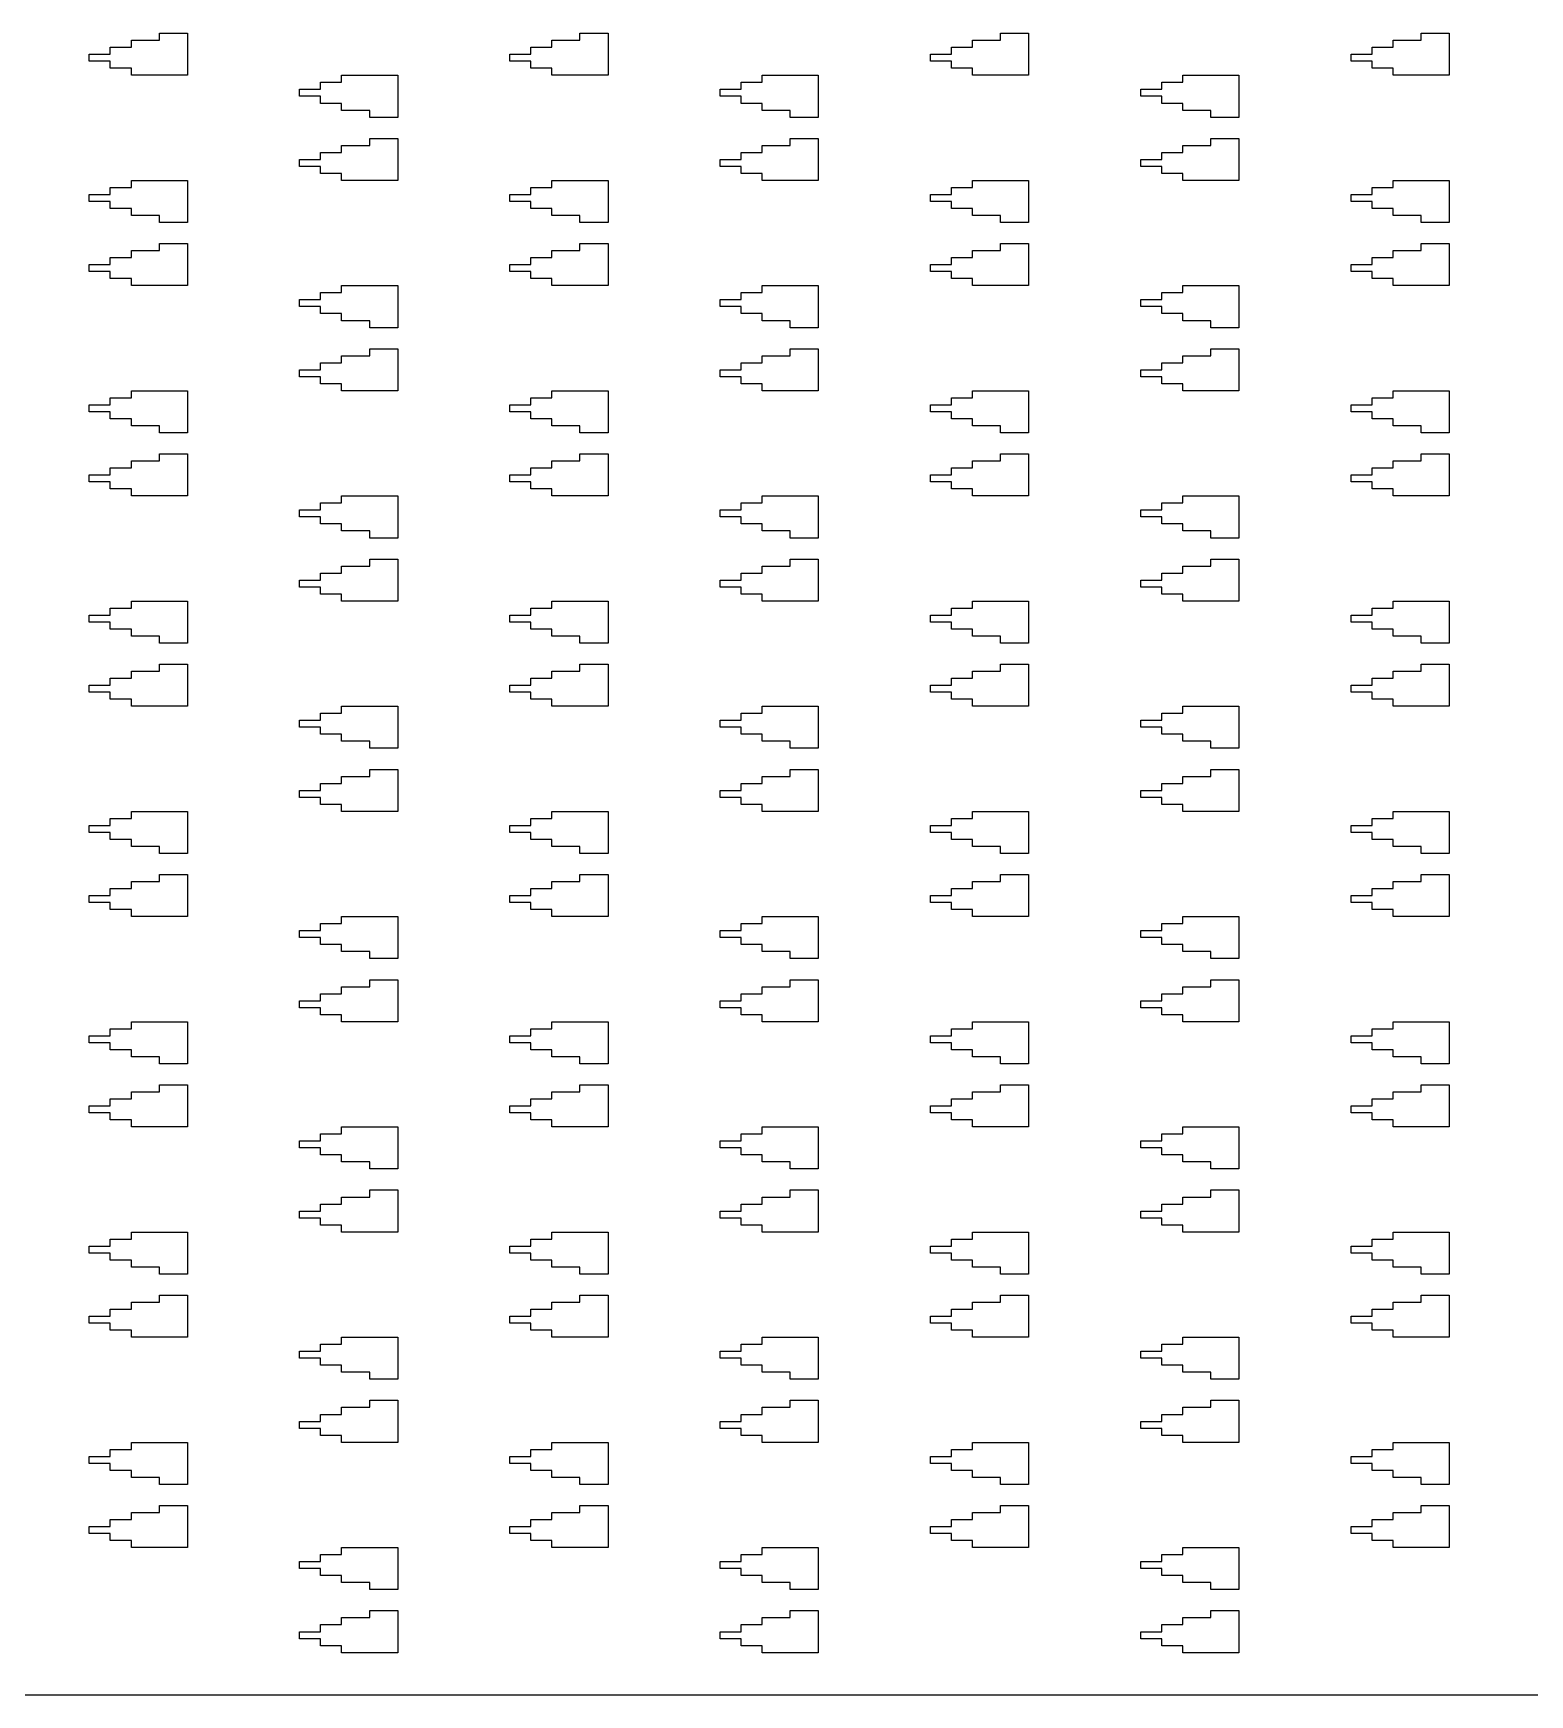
# Model space of a CAD drawing. Extents: x -38350 to 38650, y -35000 to 36000.
# Drawn here: x 542 to 755.5, y -35000 to -34763 of the extents above; entities that cross this region are included whole.
import ezdxf

# ---------------------------------------------------------------- set-up
doc = ezdxf.new("R2010")
doc.units = 0
doc.header["$MEASUREMENT"] = 0

msp = doc.modelspace()

# ---------------------------------------------------------------- linework, layer by layer
for p, q in [((560, -34764), (560, -34763)), ((560, -34763), (564, -34763)), ((564, -34763), (564, -34769)), ((620, -34764), (620, -34763)), ((620, -34763), (624, -34763)), ((624, -34763), (624, -34769)), ((680, -34764), (680, -34763)), ((680, -34763), (684, -34763)), ((684, -34763), (684, -34769)), ((740, -34764), (740, -34763)), ((740, -34763), (744, -34763)), ((744, -34763), (744, -34769)), ((553, -34766), (553, -34765)), ((553, -34765), (556, -34765)), ((556, -34765), (556, -34764)), ((556, -34764), (560, -34764)), ((613, -34766), (613, -34765)), ((613, -34765), (616, -34765)), ((616, -34765), (616, -34764)), ((616, -34764), (620, -34764)), ((673, -34766), (673, -34765)), ((673, -34765), (676, -34765)), ((676, -34765), (676, -34764)), ((676, -34764), (680, -34764)), ((733, -34766), (733, -34765)), ((733, -34765), (736, -34765)), ((736, -34765), (736, -34764)), ((736, -34764), (740, -34764)), ((550, -34767), (550, -34766)), ((550, -34766), (553, -34766)), ((553, -34767), (550, -34767)), ((553, -34768), (553, -34767)), ((610, -34767), (610, -34766)), ((610, -34766), (613, -34766)), ((613, -34767), (610, -34767)), ((613, -34768), (613, -34767)), ((670, -34767), (670, -34766)), ((670, -34766), (673, -34766)), ((673, -34767), (670, -34767)), ((673, -34768), (673, -34767)), ((730, -34767), (730, -34766)), ((730, -34766), (733, -34766)), ((733, -34767), (730, -34767)), ((733, -34768), (733, -34767)), ((556, -34768), (553, -34768)), ((556, -34769), (556, -34768)), ((564, -34769), (556, -34769)), ((583, -34771), (583, -34770)), ((583, -34770), (586, -34770)), ((586, -34770), (586, -34769)), ((586, -34769), (594, -34769)), ((594, -34769), (594, -34775)), ((616, -34768), (613, -34768)), ((616, -34769), (616, -34768)), ((624, -34769), (616, -34769)), ((643, -34771), (643, -34770)), ((643, -34770), (646, -34770)), ((646, -34770), (646, -34769)), ((646, -34769), (654, -34769)), ((654, -34769), (654, -34775)), ((676, -34768), (673, -34768)), ((676, -34769), (676, -34768)), ((684, -34769), (676, -34769)), ((703, -34771), (703, -34770)), ((703, -34770), (706, -34770)), ((706, -34770), (706, -34769)), ((706, -34769), (714, -34769)), ((714, -34769), (714, -34775)), ((736, -34768), (733, -34768)), ((736, -34769), (736, -34768)), ((744, -34769), (736, -34769)), ((580, -34772), (580, -34771)), ((580, -34771), (583, -34771)), ((583, -34772), (580, -34772)), ((583, -34773), (583, -34772)), ((640, -34772), (640, -34771)), ((640, -34771), (643, -34771)), ((643, -34772), (640, -34772)), ((643, -34773), (643, -34772)), ((700, -34772), (700, -34771)), ((700, -34771), (703, -34771)), ((703, -34772), (700, -34772)), ((703, -34773), (703, -34772)), ((586, -34773), (583, -34773)), ((586, -34774), (586, -34773)), ((590, -34774), (586, -34774)), ((590, -34775), (590, -34774)), ((594, -34775), (590, -34775)), ((646, -34773), (643, -34773)), ((646, -34774), (646, -34773)), ((650, -34774), (646, -34774)), ((650, -34775), (650, -34774)), ((654, -34775), (650, -34775)), ((706, -34773), (703, -34773)), ((706, -34774), (706, -34773)), ((710, -34774), (706, -34774)), ((710, -34775), (710, -34774)), ((714, -34775), (710, -34775)), ((586, -34780), (586, -34779)), ((586, -34779), (590, -34779)), ((590, -34779), (590, -34778)), ((590, -34778), (594, -34778)), ((594, -34778), (594, -34784)), ((646, -34780), (646, -34779)), ((646, -34779), (650, -34779)), ((650, -34779), (650, -34778)), ((650, -34778), (654, -34778)), ((654, -34778), (654, -34784)), ((706, -34780), (706, -34779)), ((706, -34779), (710, -34779)), ((710, -34779), (710, -34778)), ((710, -34778), (714, -34778)), ((714, -34778), (714, -34784)), ((580, -34782), (580, -34781)), ((580, -34781), (583, -34781)), ((583, -34782), (580, -34782)), ((583, -34781), (583, -34780)), ((583, -34780), (586, -34780)), ((583, -34783), (583, -34782)), ((640, -34782), (640, -34781)), ((640, -34781), (643, -34781)), ((643, -34782), (640, -34782)), ((643, -34781), (643, -34780)), ((643, -34780), (646, -34780)), ((643, -34783), (643, -34782)), ((700, -34782), (700, -34781)), ((700, -34781), (703, -34781)), ((703, -34782), (700, -34782)), ((703, -34781), (703, -34780)), ((703, -34780), (706, -34780)), ((703, -34783), (703, -34782)), ((556, -34785), (556, -34784)), ((556, -34784), (564, -34784)), ((564, -34784), (564, -34790)), ((586, -34783), (583, -34783)), ((586, -34784), (586, -34783)), ((594, -34784), (586, -34784)), ((616, -34785), (616, -34784)), ((616, -34784), (624, -34784)), ((624, -34784), (624, -34790)), ((646, -34783), (643, -34783)), ((646, -34784), (646, -34783)), ((654, -34784), (646, -34784)), ((676, -34785), (676, -34784)), ((676, -34784), (684, -34784)), ((684, -34784), (684, -34790)), ((706, -34783), (703, -34783)), ((706, -34784), (706, -34783)), ((714, -34784), (706, -34784)), ((736, -34785), (736, -34784)), ((736, -34784), (744, -34784)), ((744, -34784), (744, -34790)), ((550, -34787), (550, -34786)), ((550, -34786), (553, -34786)), ((553, -34786), (553, -34785)), ((553, -34785), (556, -34785)), ((610, -34787), (610, -34786)), ((610, -34786), (613, -34786)), ((613, -34786), (613, -34785)), ((613, -34785), (616, -34785)), ((670, -34787), (670, -34786)), ((670, -34786), (673, -34786)), ((673, -34786), (673, -34785)), ((673, -34785), (676, -34785)), ((730, -34787), (730, -34786)), ((730, -34786), (733, -34786)), ((733, -34786), (733, -34785)), ((733, -34785), (736, -34785)), ((553, -34787), (550, -34787)), ((553, -34788), (553, -34787)), ((556, -34788), (553, -34788)), ((556, -34789), (556, -34788)), ((560, -34789), (556, -34789)), ((560, -34790), (560, -34789)), ((613, -34787), (610, -34787)), ((613, -34788), (613, -34787)), ((616, -34788), (613, -34788)), ((616, -34789), (616, -34788)), ((620, -34789), (616, -34789)), ((620, -34790), (620, -34789)), ((673, -34787), (670, -34787)), ((673, -34788), (673, -34787)), ((676, -34788), (673, -34788)), ((676, -34789), (676, -34788)), ((680, -34789), (676, -34789)), ((680, -34790), (680, -34789)), ((733, -34787), (730, -34787)), ((733, -34788), (733, -34787)), ((736, -34788), (733, -34788)), ((736, -34789), (736, -34788)), ((740, -34789), (736, -34789)), ((740, -34790), (740, -34789)), ((564, -34790), (560, -34790)), ((624, -34790), (620, -34790)), ((684, -34790), (680, -34790)), ((744, -34790), (740, -34790)), ((560, -34794), (560, -34793)), ((560, -34793), (564, -34793)), ((564, -34793), (564, -34799)), ((620, -34794), (620, -34793)), ((620, -34793), (624, -34793)), ((624, -34793), (624, -34799)), ((680, -34794), (680, -34793)), ((680, -34793), (684, -34793)), ((684, -34793), (684, -34799)), ((740, -34794), (740, -34793)), ((740, -34793), (744, -34793)), ((744, -34793), (744, -34799)), ((550, -34797), (550, -34796)), ((550, -34796), (553, -34796)), ((553, -34796), (553, -34795)), ((553, -34795), (556, -34795)), ((556, -34795), (556, -34794)), ((556, -34794), (560, -34794)), ((610, -34797), (610, -34796)), ((610, -34796), (613, -34796)), ((613, -34796), (613, -34795)), ((613, -34795), (616, -34795)), ((616, -34795), (616, -34794)), ((616, -34794), (620, -34794)), ((670, -34797), (670, -34796)), ((670, -34796), (673, -34796)), ((673, -34796), (673, -34795)), ((673, -34795), (676, -34795)), ((676, -34795), (676, -34794)), ((676, -34794), (680, -34794)), ((730, -34797), (730, -34796)), ((730, -34796), (733, -34796)), ((733, -34796), (733, -34795)), ((733, -34795), (736, -34795)), ((736, -34795), (736, -34794)), ((736, -34794), (740, -34794)), ((553, -34797), (550, -34797)), ((553, -34798), (553, -34797)), ((556, -34798), (553, -34798)), ((556, -34799), (556, -34798)), ((613, -34797), (610, -34797)), ((613, -34798), (613, -34797)), ((616, -34798), (613, -34798)), ((616, -34799), (616, -34798)), ((673, -34797), (670, -34797)), ((673, -34798), (673, -34797)), ((676, -34798), (673, -34798)), ((676, -34799), (676, -34798)), ((733, -34797), (730, -34797)), ((733, -34798), (733, -34797)), ((736, -34798), (733, -34798)), ((736, -34799), (736, -34798)), ((564, -34799), (556, -34799)), ((580, -34802), (580, -34801)), ((580, -34801), (583, -34801)), ((583, -34801), (583, -34800)), ((583, -34800), (586, -34800)), ((586, -34800), (586, -34799)), ((586, -34799), (594, -34799)), ((594, -34799), (594, -34805)), ((624, -34799), (616, -34799)), ((640, -34802), (640, -34801)), ((640, -34801), (643, -34801)), ((643, -34801), (643, -34800)), ((643, -34800), (646, -34800)), ((646, -34800), (646, -34799)), ((646, -34799), (654, -34799)), ((654, -34799), (654, -34805)), ((684, -34799), (676, -34799)), ((700, -34802), (700, -34801)), ((700, -34801), (703, -34801)), ((703, -34801), (703, -34800)), ((703, -34800), (706, -34800)), ((706, -34800), (706, -34799)), ((706, -34799), (714, -34799)), ((714, -34799), (714, -34805)), ((744, -34799), (736, -34799)), ((583, -34802), (580, -34802)), ((583, -34803), (583, -34802)), ((586, -34803), (583, -34803)), ((586, -34804), (586, -34803)), ((643, -34802), (640, -34802)), ((643, -34803), (643, -34802)), ((646, -34803), (643, -34803)), ((646, -34804), (646, -34803)), ((703, -34802), (700, -34802)), ((703, -34803), (703, -34802)), ((706, -34803), (703, -34803)), ((706, -34804), (706, -34803)), ((590, -34804), (586, -34804)), ((590, -34805), (590, -34804)), ((594, -34805), (590, -34805)), ((650, -34804), (646, -34804)), ((650, -34805), (650, -34804)), ((654, -34805), (650, -34805)), ((710, -34804), (706, -34804)), ((710, -34805), (710, -34804)), ((714, -34805), (710, -34805)), ((590, -34809), (590, -34808)), ((590, -34808), (594, -34808)), ((594, -34808), (594, -34814)), ((650, -34809), (650, -34808)), ((650, -34808), (654, -34808)), ((654, -34808), (654, -34814)), ((710, -34809), (710, -34808)), ((710, -34808), (714, -34808)), ((714, -34808), (714, -34814)), ((583, -34811), (583, -34810)), ((583, -34810), (586, -34810)), ((586, -34810), (586, -34809)), ((586, -34809), (590, -34809)), ((643, -34811), (643, -34810)), ((643, -34810), (646, -34810)), ((646, -34810), (646, -34809)), ((646, -34809), (650, -34809)), ((703, -34811), (703, -34810)), ((703, -34810), (706, -34810)), ((706, -34810), (706, -34809)), ((706, -34809), (710, -34809)), ((580, -34812), (580, -34811)), ((580, -34811), (583, -34811)), ((583, -34812), (580, -34812)), ((583, -34813), (583, -34812)), ((640, -34812), (640, -34811)), ((640, -34811), (643, -34811)), ((643, -34812), (640, -34812)), ((643, -34813), (643, -34812)), ((700, -34812), (700, -34811)), ((700, -34811), (703, -34811)), ((703, -34812), (700, -34812)), ((703, -34813), (703, -34812)), ((553, -34816), (553, -34815)), ((553, -34815), (556, -34815)), ((556, -34815), (556, -34814)), ((556, -34814), (564, -34814)), ((564, -34814), (564, -34820)), ((586, -34813), (583, -34813)), ((586, -34814), (586, -34813)), ((594, -34814), (586, -34814)), ((613, -34816), (613, -34815)), ((613, -34815), (616, -34815)), ((616, -34815), (616, -34814)), ((616, -34814), (624, -34814)), ((624, -34814), (624, -34820)), ((646, -34813), (643, -34813)), ((646, -34814), (646, -34813)), ((654, -34814), (646, -34814)), ((673, -34816), (673, -34815)), ((673, -34815), (676, -34815)), ((676, -34815), (676, -34814)), ((676, -34814), (684, -34814)), ((684, -34814), (684, -34820)), ((706, -34813), (703, -34813)), ((706, -34814), (706, -34813)), ((714, -34814), (706, -34814)), ((733, -34816), (733, -34815)), ((733, -34815), (736, -34815)), ((736, -34815), (736, -34814)), ((736, -34814), (744, -34814)), ((744, -34814), (744, -34820)), ((550, -34817), (550, -34816)), ((550, -34816), (553, -34816)), ((553, -34817), (550, -34817)), ((553, -34818), (553, -34817)), ((610, -34817), (610, -34816)), ((610, -34816), (613, -34816)), ((613, -34817), (610, -34817)), ((613, -34818), (613, -34817)), ((670, -34817), (670, -34816)), ((670, -34816), (673, -34816)), ((673, -34817), (670, -34817)), ((673, -34818), (673, -34817)), ((730, -34817), (730, -34816)), ((730, -34816), (733, -34816)), ((733, -34817), (730, -34817)), ((733, -34818), (733, -34817)), ((556, -34818), (553, -34818)), ((556, -34819), (556, -34818)), ((560, -34819), (556, -34819)), ((560, -34820), (560, -34819)), ((564, -34820), (560, -34820)), ((616, -34818), (613, -34818)), ((616, -34819), (616, -34818)), ((620, -34819), (616, -34819)), ((620, -34820), (620, -34819)), ((624, -34820), (620, -34820)), ((676, -34818), (673, -34818)), ((676, -34819), (676, -34818)), ((680, -34819), (676, -34819)), ((680, -34820), (680, -34819)), ((684, -34820), (680, -34820)), ((736, -34818), (733, -34818)), ((736, -34819), (736, -34818)), ((740, -34819), (736, -34819)), ((740, -34820), (740, -34819)), ((744, -34820), (740, -34820)), ((556, -34825), (556, -34824)), ((556, -34824), (560, -34824)), ((560, -34824), (560, -34823)), ((560, -34823), (564, -34823)), ((564, -34823), (564, -34829)), ((616, -34825), (616, -34824)), ((616, -34824), (620, -34824)), ((620, -34824), (620, -34823)), ((620, -34823), (624, -34823)), ((624, -34823), (624, -34829)), ((676, -34825), (676, -34824)), ((676, -34824), (680, -34824)), ((680, -34824), (680, -34823)), ((680, -34823), (684, -34823)), ((684, -34823), (684, -34829)), ((736, -34825), (736, -34824)), ((736, -34824), (740, -34824)), ((740, -34824), (740, -34823)), ((740, -34823), (744, -34823)), ((744, -34823), (744, -34829)), ((550, -34827), (550, -34826)), ((550, -34826), (553, -34826)), ((553, -34827), (550, -34827)), ((553, -34826), (553, -34825)), ((553, -34825), (556, -34825)), ((553, -34828), (553, -34827)), ((610, -34827), (610, -34826)), ((610, -34826), (613, -34826)), ((613, -34827), (610, -34827)), ((613, -34826), (613, -34825)), ((613, -34825), (616, -34825)), ((613, -34828), (613, -34827)), ((670, -34827), (670, -34826)), ((670, -34826), (673, -34826)), ((673, -34827), (670, -34827)), ((673, -34826), (673, -34825)), ((673, -34825), (676, -34825)), ((673, -34828), (673, -34827)), ((730, -34827), (730, -34826)), ((730, -34826), (733, -34826)), ((733, -34827), (730, -34827)), ((733, -34826), (733, -34825)), ((733, -34825), (736, -34825)), ((733, -34828), (733, -34827)), ((556, -34828), (553, -34828)), ((556, -34829), (556, -34828)), ((564, -34829), (556, -34829)), ((586, -34830), (586, -34829)), ((586, -34829), (594, -34829)), ((594, -34829), (594, -34835)), ((616, -34828), (613, -34828)), ((616, -34829), (616, -34828)), ((624, -34829), (616, -34829)), ((646, -34830), (646, -34829)), ((646, -34829), (654, -34829)), ((654, -34829), (654, -34835)), ((676, -34828), (673, -34828)), ((676, -34829), (676, -34828)), ((684, -34829), (676, -34829)), ((706, -34830), (706, -34829)), ((706, -34829), (714, -34829)), ((714, -34829), (714, -34835)), ((736, -34828), (733, -34828)), ((736, -34829), (736, -34828)), ((744, -34829), (736, -34829)), ((580, -34832), (580, -34831)), ((580, -34831), (583, -34831)), ((583, -34831), (583, -34830)), ((583, -34830), (586, -34830)), ((640, -34832), (640, -34831)), ((640, -34831), (643, -34831)), ((643, -34831), (643, -34830)), ((643, -34830), (646, -34830)), ((700, -34832), (700, -34831)), ((700, -34831), (703, -34831)), ((703, -34831), (703, -34830)), ((703, -34830), (706, -34830)), ((583, -34832), (580, -34832)), ((583, -34833), (583, -34832)), ((586, -34833), (583, -34833)), ((586, -34834), (586, -34833)), ((590, -34834), (586, -34834)), ((590, -34835), (590, -34834)), ((643, -34832), (640, -34832)), ((643, -34833), (643, -34832)), ((646, -34833), (643, -34833)), ((646, -34834), (646, -34833)), ((650, -34834), (646, -34834)), ((650, -34835), (650, -34834)), ((703, -34832), (700, -34832)), ((703, -34833), (703, -34832)), ((706, -34833), (703, -34833)), ((706, -34834), (706, -34833)), ((710, -34834), (706, -34834)), ((710, -34835), (710, -34834)), ((594, -34835), (590, -34835)), ((654, -34835), (650, -34835)), ((714, -34835), (710, -34835)), ((586, -34840), (586, -34839)), ((586, -34839), (590, -34839)), ((590, -34839), (590, -34838)), ((590, -34838), (594, -34838)), ((594, -34838), (594, -34844)), ((646, -34840), (646, -34839)), ((646, -34839), (650, -34839)), ((650, -34839), (650, -34838)), ((650, -34838), (654, -34838)), ((654, -34838), (654, -34844)), ((706, -34840), (706, -34839)), ((706, -34839), (710, -34839)), ((710, -34839), (710, -34838)), ((710, -34838), (714, -34838)), ((714, -34838), (714, -34844)), ((580, -34842), (580, -34841)), ((580, -34841), (583, -34841)), ((583, -34841), (583, -34840)), ((583, -34840), (586, -34840)), ((640, -34842), (640, -34841)), ((640, -34841), (643, -34841)), ((643, -34841), (643, -34840)), ((643, -34840), (646, -34840)), ((700, -34842), (700, -34841)), ((700, -34841), (703, -34841)), ((703, -34841), (703, -34840)), ((703, -34840), (706, -34840)), ((583, -34842), (580, -34842)), ((583, -34843), (583, -34842)), ((586, -34843), (583, -34843)), ((586, -34844), (586, -34843)), ((643, -34842), (640, -34842)), ((643, -34843), (643, -34842)), ((646, -34843), (643, -34843)), ((646, -34844), (646, -34843)), ((703, -34842), (700, -34842)), ((703, -34843), (703, -34842)), ((706, -34843), (703, -34843)), ((706, -34844), (706, -34843)), ((550, -34847), (550, -34846)), ((550, -34846), (553, -34846)), ((553, -34846), (553, -34845)), ((553, -34845), (556, -34845)), ((556, -34845), (556, -34844)), ((556, -34844), (564, -34844)), ((564, -34844), (564, -34850)), ((594, -34844), (586, -34844)), ((610, -34847), (610, -34846)), ((610, -34846), (613, -34846)), ((613, -34846), (613, -34845)), ((613, -34845), (616, -34845)), ((616, -34845), (616, -34844)), ((616, -34844), (624, -34844)), ((624, -34844), (624, -34850)), ((654, -34844), (646, -34844)), ((670, -34847), (670, -34846)), ((670, -34846), (673, -34846)), ((673, -34846), (673, -34845)), ((673, -34845), (676, -34845)), ((676, -34845), (676, -34844)), ((676, -34844), (684, -34844)), ((684, -34844), (684, -34850)), ((714, -34844), (706, -34844)), ((730, -34847), (730, -34846)), ((730, -34846), (733, -34846)), ((733, -34846), (733, -34845)), ((733, -34845), (736, -34845)), ((736, -34845), (736, -34844)), ((736, -34844), (744, -34844)), ((744, -34844), (744, -34850)), ((553, -34847), (550, -34847)), ((553, -34848), (553, -34847)), ((556, -34848), (553, -34848)), ((556, -34849), (556, -34848)), ((613, -34847), (610, -34847)), ((613, -34848), (613, -34847)), ((616, -34848), (613, -34848)), ((616, -34849), (616, -34848)), ((673, -34847), (670, -34847)), ((673, -34848), (673, -34847)), ((676, -34848), (673, -34848)), ((676, -34849), (676, -34848)), ((733, -34847), (730, -34847)), ((733, -34848), (733, -34847)), ((736, -34848), (733, -34848)), ((736, -34849), (736, -34848)), ((560, -34849), (556, -34849)), ((560, -34850), (560, -34849)), ((564, -34850), (560, -34850)), ((620, -34849), (616, -34849)), ((620, -34850), (620, -34849)), ((624, -34850), (620, -34850)), ((680, -34849), (676, -34849)), ((680, -34850), (680, -34849)), ((684, -34850), (680, -34850)), ((740, -34849), (736, -34849)), ((740, -34850), (740, -34849)), ((744, -34850), (740, -34850)), ((560, -34854), (560, -34853)), ((560, -34853), (564, -34853)), ((564, -34853), (564, -34859)), ((620, -34854), (620, -34853)), ((620, -34853), (624, -34853)), ((624, -34853), (624, -34859)), ((680, -34854), (680, -34853)), ((680, -34853), (684, -34853)), ((684, -34853), (684, -34859)), ((740, -34854), (740, -34853)), ((740, -34853), (744, -34853)), ((744, -34853), (744, -34859)), ((553, -34856), (553, -34855)), ((553, -34855), (556, -34855)), ((556, -34855), (556, -34854)), ((556, -34854), (560, -34854)), ((613, -34856), (613, -34855)), ((613, -34855), (616, -34855)), ((616, -34855), (616, -34854)), ((616, -34854), (620, -34854)), ((673, -34856), (673, -34855)), ((673, -34855), (676, -34855)), ((676, -34855), (676, -34854)), ((676, -34854), (680, -34854)), ((733, -34856), (733, -34855)), ((733, -34855), (736, -34855)), ((736, -34855), (736, -34854)), ((736, -34854), (740, -34854)), ((550, -34857), (550, -34856)), ((550, -34856), (553, -34856)), ((553, -34857), (550, -34857)), ((553, -34858), (553, -34857)), ((610, -34857), (610, -34856)), ((610, -34856), (613, -34856)), ((613, -34857), (610, -34857)), ((613, -34858), (613, -34857)), ((670, -34857), (670, -34856)), ((670, -34856), (673, -34856)), ((673, -34857), (670, -34857)), ((673, -34858), (673, -34857)), ((730, -34857), (730, -34856)), ((730, -34856), (733, -34856)), ((733, -34857), (730, -34857)), ((733, -34858), (733, -34857)), ((556, -34858), (553, -34858)), ((556, -34859), (556, -34858)), ((564, -34859), (556, -34859)), ((583, -34861), (583, -34860)), ((583, -34860), (586, -34860)), ((586, -34860), (586, -34859)), ((586, -34859), (594, -34859)), ((594, -34859), (594, -34865)), ((616, -34858), (613, -34858)), ((616, -34859), (616, -34858)), ((624, -34859), (616, -34859)), ((643, -34861), (643, -34860)), ((643, -34860), (646, -34860)), ((646, -34860), (646, -34859)), ((646, -34859), (654, -34859)), ((654, -34859), (654, -34865)), ((676, -34858), (673, -34858)), ((676, -34859), (676, -34858)), ((684, -34859), (676, -34859)), ((703, -34861), (703, -34860)), ((703, -34860), (706, -34860)), ((706, -34860), (706, -34859)), ((706, -34859), (714, -34859)), ((714, -34859), (714, -34865)), ((736, -34858), (733, -34858)), ((736, -34859), (736, -34858)), ((744, -34859), (736, -34859)), ((580, -34862), (580, -34861)), ((580, -34861), (583, -34861)), ((583, -34862), (580, -34862)), ((583, -34863), (583, -34862)), ((640, -34862), (640, -34861)), ((640, -34861), (643, -34861)), ((643, -34862), (640, -34862)), ((643, -34863), (643, -34862)), ((700, -34862), (700, -34861)), ((700, -34861), (703, -34861)), ((703, -34862), (700, -34862)), ((703, -34863), (703, -34862)), ((586, -34863), (583, -34863)), ((586, -34864), (586, -34863)), ((590, -34864), (586, -34864)), ((590, -34865), (590, -34864)), ((594, -34865), (590, -34865)), ((646, -34863), (643, -34863)), ((646, -34864), (646, -34863)), ((650, -34864), (646, -34864)), ((650, -34865), (650, -34864)), ((654, -34865), (650, -34865)), ((706, -34863), (703, -34863)), ((706, -34864), (706, -34863)), ((710, -34864), (706, -34864)), ((710, -34865), (710, -34864)), ((714, -34865), (710, -34865)), ((586, -34870), (586, -34869)), ((586, -34869), (590, -34869)), ((590, -34869), (590, -34868)), ((590, -34868), (594, -34868)), ((594, -34868), (594, -34874)), ((646, -34870), (646, -34869)), ((646, -34869), (650, -34869)), ((650, -34869), (650, -34868)), ((650, -34868), (654, -34868)), ((654, -34868), (654, -34874)), ((706, -34870), (706, -34869)), ((706, -34869), (710, -34869)), ((710, -34869), (710, -34868)), ((710, -34868), (714, -34868)), ((714, -34868), (714, -34874)), ((580, -34872), (580, -34871)), ((580, -34871), (583, -34871)), ((583, -34872), (580, -34872)), ((583, -34871), (583, -34870)), ((583, -34870), (586, -34870)), ((583, -34873), (583, -34872)), ((640, -34872), (640, -34871)), ((640, -34871), (643, -34871)), ((643, -34872), (640, -34872)), ((643, -34871), (643, -34870)), ((643, -34870), (646, -34870)), ((643, -34873), (643, -34872)), ((700, -34872), (700, -34871)), ((700, -34871), (703, -34871)), ((703, -34872), (700, -34872)), ((703, -34871), (703, -34870)), ((703, -34870), (706, -34870)), ((703, -34873), (703, -34872)), ((556, -34875), (556, -34874)), ((556, -34874), (564, -34874)), ((564, -34874), (564, -34880)), ((586, -34873), (583, -34873)), ((586, -34874), (586, -34873)), ((594, -34874), (586, -34874)), ((616, -34875), (616, -34874)), ((616, -34874), (624, -34874)), ((624, -34874), (624, -34880)), ((646, -34873), (643, -34873)), ((646, -34874), (646, -34873)), ((654, -34874), (646, -34874)), ((676, -34875), (676, -34874)), ((676, -34874), (684, -34874)), ((684, -34874), (684, -34880)), ((706, -34873), (703, -34873)), ((706, -34874), (706, -34873)), ((714, -34874), (706, -34874)), ((736, -34875), (736, -34874)), ((736, -34874), (744, -34874)), ((744, -34874), (744, -34880)), ((550, -34877), (550, -34876)), ((550, -34876), (553, -34876)), ((553, -34876), (553, -34875)), ((553, -34875), (556, -34875)), ((610, -34877), (610, -34876)), ((610, -34876), (613, -34876)), ((613, -34876), (613, -34875)), ((613, -34875), (616, -34875)), ((670, -34877), (670, -34876)), ((670, -34876), (673, -34876)), ((673, -34876), (673, -34875)), ((673, -34875), (676, -34875)), ((730, -34877), (730, -34876)), ((730, -34876), (733, -34876)), ((733, -34876), (733, -34875)), ((733, -34875), (736, -34875)), ((553, -34877), (550, -34877)), ((553, -34878), (553, -34877)), ((556, -34878), (553, -34878)), ((556, -34879), (556, -34878)), ((560, -34879), (556, -34879)), ((560, -34880), (560, -34879)), ((613, -34877), (610, -34877)), ((613, -34878), (613, -34877)), ((616, -34878), (613, -34878)), ((616, -34879), (616, -34878)), ((620, -34879), (616, -34879)), ((620, -34880), (620, -34879)), ((673, -34877), (670, -34877)), ((673, -34878), (673, -34877)), ((676, -34878), (673, -34878)), ((676, -34879), (676, -34878)), ((680, -34879), (676, -34879)), ((680, -34880), (680, -34879)), ((733, -34877), (730, -34877)), ((733, -34878), (733, -34877)), ((736, -34878), (733, -34878)), ((736, -34879), (736, -34878)), ((740, -34879), (736, -34879)), ((740, -34880), (740, -34879)), ((564, -34880), (560, -34880)), ((624, -34880), (620, -34880)), ((684, -34880), (680, -34880)), ((744, -34880), (740, -34880)), ((556, -34885), (556, -34884)), ((556, -34884), (560, -34884)), ((560, -34884), (560, -34883)), ((560, -34883), (564, -34883)), ((564, -34883), (564, -34889)), ((616, -34885), (616, -34884)), ((616, -34884), (620, -34884)), ((620, -34884), (620, -34883)), ((620, -34883), (624, -34883)), ((624, -34883), (624, -34889)), ((676, -34885), (676, -34884)), ((676, -34884), (680, -34884)), ((680, -34884), (680, -34883)), ((680, -34883), (684, -34883)), ((684, -34883), (684, -34889)), ((736, -34885), (736, -34884)), ((736, -34884), (740, -34884)), ((740, -34884), (740, -34883)), ((740, -34883), (744, -34883)), ((744, -34883), (744, -34889)), ((550, -34887), (550, -34886)), ((550, -34886), (553, -34886)), ((553, -34886), (553, -34885)), ((553, -34885), (556, -34885)), ((610, -34887), (610, -34886)), ((610, -34886), (613, -34886)), ((613, -34886), (613, -34885)), ((613, -34885), (616, -34885)), ((670, -34887), (670, -34886)), ((670, -34886), (673, -34886)), ((673, -34886), (673, -34885)), ((673, -34885), (676, -34885)), ((730, -34887), (730, -34886)), ((730, -34886), (733, -34886)), ((733, -34886), (733, -34885)), ((733, -34885), (736, -34885)), ((553, -34887), (550, -34887)), ((553, -34888), (553, -34887)), ((556, -34888), (553, -34888)), ((556, -34889), (556, -34888)), ((613, -34887), (610, -34887)), ((613, -34888), (613, -34887)), ((616, -34888), (613, -34888)), ((616, -34889), (616, -34888)), ((673, -34887), (670, -34887)), ((673, -34888), (673, -34887)), ((676, -34888), (673, -34888)), ((676, -34889), (676, -34888)), ((733, -34887), (730, -34887)), ((733, -34888), (733, -34887)), ((736, -34888), (733, -34888)), ((736, -34889), (736, -34888)), ((564, -34889), (556, -34889)), ((580, -34892), (580, -34891)), ((580, -34891), (583, -34891)), ((583, -34891), (583, -34890)), ((583, -34890), (586, -34890)), ((586, -34890), (586, -34889)), ((586, -34889), (594, -34889)), ((594, -34889), (594, -34895)), ((624, -34889), (616, -34889)), ((640, -34892), (640, -34891)), ((640, -34891), (643, -34891)), ((643, -34891), (643, -34890)), ((643, -34890), (646, -34890)), ((646, -34890), (646, -34889)), ((646, -34889), (654, -34889)), ((654, -34889), (654, -34895)), ((684, -34889), (676, -34889)), ((700, -34892), (700, -34891)), ((700, -34891), (703, -34891)), ((703, -34891), (703, -34890)), ((703, -34890), (706, -34890)), ((706, -34890), (706, -34889)), ((706, -34889), (714, -34889)), ((714, -34889), (714, -34895)), ((744, -34889), (736, -34889)), ((583, -34892), (580, -34892)), ((583, -34893), (583, -34892)), ((586, -34893), (583, -34893)), ((586, -34894), (586, -34893)), ((643, -34892), (640, -34892)), ((643, -34893), (643, -34892)), ((646, -34893), (643, -34893)), ((646, -34894), (646, -34893)), ((703, -34892), (700, -34892)), ((703, -34893), (703, -34892)), ((706, -34893), (703, -34893)), ((706, -34894), (706, -34893)), ((590, -34894), (586, -34894)), ((590, -34895), (590, -34894)), ((594, -34895), (590, -34895)), ((650, -34894), (646, -34894)), ((650, -34895), (650, -34894)), ((654, -34895), (650, -34895)), ((710, -34894), (706, -34894)), ((710, -34895), (710, -34894)), ((714, -34895), (710, -34895)), ((590, -34899), (590, -34898)), ((590, -34898), (594, -34898)), ((594, -34898), (594, -34904)), ((650, -34899), (650, -34898)), ((650, -34898), (654, -34898)), ((654, -34898), (654, -34904)), ((710, -34899), (710, -34898)), ((710, -34898), (714, -34898)), ((714, -34898), (714, -34904)), ((583, -34901), (583, -34900)), ((583, -34900), (586, -34900)), ((586, -34900), (586, -34899)), ((586, -34899), (590, -34899)), ((643, -34901), (643, -34900)), ((643, -34900), (646, -34900)), ((646, -34900), (646, -34899)), ((646, -34899), (650, -34899)), ((703, -34901), (703, -34900)), ((703, -34900), (706, -34900)), ((706, -34900), (706, -34899)), ((706, -34899), (710, -34899)), ((580, -34902), (580, -34901)), ((580, -34901), (583, -34901)), ((583, -34902), (580, -34902)), ((583, -34903), (583, -34902)), ((640, -34902), (640, -34901)), ((640, -34901), (643, -34901)), ((643, -34902), (640, -34902)), ((643, -34903), (643, -34902)), ((700, -34902), (700, -34901)), ((700, -34901), (703, -34901)), ((703, -34902), (700, -34902)), ((703, -34903), (703, -34902)), ((553, -34906), (553, -34905)), ((553, -34905), (556, -34905)), ((556, -34905), (556, -34904)), ((556, -34904), (564, -34904)), ((564, -34904), (564, -34910)), ((586, -34903), (583, -34903)), ((586, -34904), (586, -34903)), ((594, -34904), (586, -34904)), ((613, -34906), (613, -34905)), ((613, -34905), (616, -34905)), ((616, -34905), (616, -34904)), ((616, -34904), (624, -34904)), ((624, -34904), (624, -34910)), ((646, -34903), (643, -34903)), ((646, -34904), (646, -34903)), ((654, -34904), (646, -34904)), ((673, -34906), (673, -34905)), ((673, -34905), (676, -34905)), ((676, -34905), (676, -34904)), ((676, -34904), (684, -34904)), ((684, -34904), (684, -34910)), ((706, -34903), (703, -34903)), ((706, -34904), (706, -34903)), ((714, -34904), (706, -34904)), ((733, -34906), (733, -34905)), ((733, -34905), (736, -34905)), ((736, -34905), (736, -34904)), ((736, -34904), (744, -34904)), ((744, -34904), (744, -34910)), ((550, -34907), (550, -34906)), ((550, -34906), (553, -34906)), ((553, -34907), (550, -34907)), ((553, -34908), (553, -34907)), ((610, -34907), (610, -34906)), ((610, -34906), (613, -34906)), ((613, -34907), (610, -34907)), ((613, -34908), (613, -34907)), ((670, -34907), (670, -34906)), ((670, -34906), (673, -34906)), ((673, -34907), (670, -34907)), ((673, -34908), (673, -34907)), ((730, -34907), (730, -34906)), ((730, -34906), (733, -34906)), ((733, -34907), (730, -34907)), ((733, -34908), (733, -34907)), ((556, -34908), (553, -34908)), ((556, -34909), (556, -34908)), ((560, -34909), (556, -34909)), ((560, -34910), (560, -34909)), ((564, -34910), (560, -34910)), ((616, -34908), (613, -34908)), ((616, -34909), (616, -34908)), ((620, -34909), (616, -34909)), ((620, -34910), (620, -34909)), ((624, -34910), (620, -34910)), ((676, -34908), (673, -34908)), ((676, -34909), (676, -34908)), ((680, -34909), (676, -34909)), ((680, -34910), (680, -34909)), ((684, -34910), (680, -34910)), ((736, -34908), (733, -34908)), ((736, -34909), (736, -34908)), ((740, -34909), (736, -34909)), ((740, -34910), (740, -34909)), ((744, -34910), (740, -34910)), ((556, -34915), (556, -34914)), ((556, -34914), (560, -34914)), ((560, -34914), (560, -34913)), ((560, -34913), (564, -34913)), ((564, -34913), (564, -34919)), ((616, -34915), (616, -34914)), ((616, -34914), (620, -34914)), ((620, -34914), (620, -34913)), ((620, -34913), (624, -34913)), ((624, -34913), (624, -34919)), ((676, -34915), (676, -34914)), ((676, -34914), (680, -34914)), ((680, -34914), (680, -34913)), ((680, -34913), (684, -34913)), ((684, -34913), (684, -34919)), ((736, -34915), (736, -34914)), ((736, -34914), (740, -34914)), ((740, -34914), (740, -34913)), ((740, -34913), (744, -34913)), ((744, -34913), (744, -34919)), ((550, -34917), (550, -34916)), ((550, -34916), (553, -34916)), ((553, -34917), (550, -34917)), ((553, -34916), (553, -34915)), ((553, -34915), (556, -34915)), ((553, -34918), (553, -34917)), ((610, -34917), (610, -34916)), ((610, -34916), (613, -34916)), ((613, -34917), (610, -34917)), ((613, -34916), (613, -34915)), ((613, -34915), (616, -34915)), ((613, -34918), (613, -34917)), ((670, -34917), (670, -34916)), ((670, -34916), (673, -34916)), ((673, -34917), (670, -34917)), ((673, -34916), (673, -34915)), ((673, -34915), (676, -34915)), ((673, -34918), (673, -34917)), ((730, -34917), (730, -34916)), ((730, -34916), (733, -34916)), ((733, -34917), (730, -34917)), ((733, -34916), (733, -34915)), ((733, -34915), (736, -34915)), ((733, -34918), (733, -34917)), ((556, -34918), (553, -34918)), ((556, -34919), (556, -34918)), ((564, -34919), (556, -34919)), ((586, -34920), (586, -34919)), ((586, -34919), (594, -34919)), ((594, -34919), (594, -34925)), ((616, -34918), (613, -34918)), ((616, -34919), (616, -34918)), ((624, -34919), (616, -34919)), ((646, -34920), (646, -34919)), ((646, -34919), (654, -34919)), ((654, -34919), (654, -34925)), ((676, -34918), (673, -34918)), ((676, -34919), (676, -34918)), ((684, -34919), (676, -34919)), ((706, -34920), (706, -34919)), ((706, -34919), (714, -34919)), ((714, -34919), (714, -34925)), ((736, -34918), (733, -34918)), ((736, -34919), (736, -34918)), ((744, -34919), (736, -34919)), ((580, -34922), (580, -34921)), ((580, -34921), (583, -34921)), ((583, -34921), (583, -34920)), ((583, -34920), (586, -34920)), ((640, -34922), (640, -34921)), ((640, -34921), (643, -34921)), ((643, -34921), (643, -34920)), ((643, -34920), (646, -34920)), ((700, -34922), (700, -34921)), ((700, -34921), (703, -34921)), ((703, -34921), (703, -34920)), ((703, -34920), (706, -34920)), ((583, -34922), (580, -34922)), ((583, -34923), (583, -34922)), ((586, -34923), (583, -34923)), ((586, -34924), (586, -34923)), ((590, -34924), (586, -34924)), ((590, -34925), (590, -34924)), ((643, -34922), (640, -34922)), ((643, -34923), (643, -34922)), ((646, -34923), (643, -34923)), ((646, -34924), (646, -34923)), ((650, -34924), (646, -34924)), ((650, -34925), (650, -34924)), ((703, -34922), (700, -34922)), ((703, -34923), (703, -34922)), ((706, -34923), (703, -34923)), ((706, -34924), (706, -34923)), ((710, -34924), (706, -34924)), ((710, -34925), (710, -34924)), ((594, -34925), (590, -34925)), ((654, -34925), (650, -34925)), ((714, -34925), (710, -34925)), ((586, -34930), (586, -34929)), ((586, -34929), (590, -34929)), ((590, -34929), (590, -34928)), ((590, -34928), (594, -34928)), ((594, -34928), (594, -34934)), ((646, -34930), (646, -34929)), ((646, -34929), (650, -34929)), ((650, -34929), (650, -34928)), ((650, -34928), (654, -34928)), ((654, -34928), (654, -34934)), ((706, -34930), (706, -34929)), ((706, -34929), (710, -34929)), ((710, -34929), (710, -34928)), ((710, -34928), (714, -34928)), ((714, -34928), (714, -34934)), ((580, -34932), (580, -34931)), ((580, -34931), (583, -34931)), ((583, -34931), (583, -34930)), ((583, -34930), (586, -34930)), ((640, -34932), (640, -34931)), ((640, -34931), (643, -34931)), ((643, -34931), (643, -34930)), ((643, -34930), (646, -34930)), ((700, -34932), (700, -34931)), ((700, -34931), (703, -34931)), ((703, -34931), (703, -34930)), ((703, -34930), (706, -34930)), ((583, -34932), (580, -34932)), ((583, -34933), (583, -34932)), ((586, -34933), (583, -34933)), ((586, -34934), (586, -34933)), ((643, -34932), (640, -34932)), ((643, -34933), (643, -34932)), ((646, -34933), (643, -34933)), ((646, -34934), (646, -34933)), ((703, -34932), (700, -34932)), ((703, -34933), (703, -34932)), ((706, -34933), (703, -34933)), ((706, -34934), (706, -34933)), ((550, -34937), (550, -34936)), ((550, -34936), (553, -34936)), ((553, -34936), (553, -34935)), ((553, -34935), (556, -34935)), ((556, -34935), (556, -34934)), ((556, -34934), (564, -34934)), ((564, -34934), (564, -34940)), ((594, -34934), (586, -34934)), ((610, -34937), (610, -34936)), ((610, -34936), (613, -34936)), ((613, -34936), (613, -34935)), ((613, -34935), (616, -34935)), ((616, -34935), (616, -34934)), ((616, -34934), (624, -34934)), ((624, -34934), (624, -34940)), ((654, -34934), (646, -34934)), ((670, -34937), (670, -34936)), ((670, -34936), (673, -34936)), ((673, -34936), (673, -34935)), ((673, -34935), (676, -34935)), ((676, -34935), (676, -34934)), ((676, -34934), (684, -34934)), ((684, -34934), (684, -34940)), ((714, -34934), (706, -34934)), ((730, -34937), (730, -34936)), ((730, -34936), (733, -34936)), ((733, -34936), (733, -34935)), ((733, -34935), (736, -34935)), ((736, -34935), (736, -34934)), ((736, -34934), (744, -34934)), ((744, -34934), (744, -34940)), ((553, -34937), (550, -34937)), ((553, -34938), (553, -34937)), ((556, -34938), (553, -34938)), ((556, -34939), (556, -34938)), ((613, -34937), (610, -34937)), ((613, -34938), (613, -34937)), ((616, -34938), (613, -34938)), ((616, -34939), (616, -34938)), ((673, -34937), (670, -34937)), ((673, -34938), (673, -34937)), ((676, -34938), (673, -34938)), ((676, -34939), (676, -34938)), ((733, -34937), (730, -34937)), ((733, -34938), (733, -34937)), ((736, -34938), (733, -34938)), ((736, -34939), (736, -34938)), ((560, -34939), (556, -34939)), ((560, -34940), (560, -34939)), ((564, -34940), (560, -34940)), ((620, -34939), (616, -34939)), ((620, -34940), (620, -34939)), ((624, -34940), (620, -34940)), ((680, -34939), (676, -34939)), ((680, -34940), (680, -34939)), ((684, -34940), (680, -34940)), ((740, -34939), (736, -34939)), ((740, -34940), (740, -34939)), ((744, -34940), (740, -34940)), ((560, -34944), (560, -34943)), ((560, -34943), (564, -34943)), ((564, -34943), (564, -34949)), ((620, -34944), (620, -34943)), ((620, -34943), (624, -34943)), ((624, -34943), (624, -34949)), ((680, -34944), (680, -34943)), ((680, -34943), (684, -34943)), ((684, -34943), (684, -34949)), ((740, -34944), (740, -34943)), ((740, -34943), (744, -34943)), ((744, -34943), (744, -34949)), ((553, -34946), (553, -34945)), ((553, -34945), (556, -34945)), ((556, -34945), (556, -34944)), ((556, -34944), (560, -34944)), ((613, -34946), (613, -34945)), ((613, -34945), (616, -34945)), ((616, -34945), (616, -34944)), ((616, -34944), (620, -34944)), ((673, -34946), (673, -34945)), ((673, -34945), (676, -34945)), ((676, -34945), (676, -34944)), ((676, -34944), (680, -34944)), ((733, -34946), (733, -34945)), ((733, -34945), (736, -34945)), ((736, -34945), (736, -34944)), ((736, -34944), (740, -34944)), ((550, -34947), (550, -34946)), ((550, -34946), (553, -34946)), ((553, -34947), (550, -34947)), ((553, -34948), (553, -34947)), ((556, -34948), (553, -34948)), ((556, -34949), (556, -34948)), ((610, -34947), (610, -34946)), ((610, -34946), (613, -34946)), ((613, -34947), (610, -34947)), ((613, -34948), (613, -34947)), ((616, -34948), (613, -34948)), ((616, -34949), (616, -34948)), ((670, -34947), (670, -34946)), ((670, -34946), (673, -34946)), ((673, -34947), (670, -34947)), ((673, -34948), (673, -34947)), ((676, -34948), (673, -34948)), ((676, -34949), (676, -34948)), ((730, -34947), (730, -34946)), ((730, -34946), (733, -34946)), ((733, -34947), (730, -34947)), ((733, -34948), (733, -34947)), ((736, -34948), (733, -34948)), ((736, -34949), (736, -34948)), ((564, -34949), (556, -34949)), ((583, -34951), (583, -34950)), ((583, -34950), (586, -34950)), ((586, -34950), (586, -34949)), ((586, -34949), (594, -34949)), ((594, -34949), (594, -34955)), ((624, -34949), (616, -34949)), ((643, -34951), (643, -34950)), ((643, -34950), (646, -34950)), ((646, -34950), (646, -34949)), ((646, -34949), (654, -34949)), ((654, -34949), (654, -34955)), ((684, -34949), (676, -34949)), ((703, -34951), (703, -34950)), ((703, -34950), (706, -34950)), ((706, -34950), (706, -34949)), ((706, -34949), (714, -34949)), ((714, -34949), (714, -34955)), ((744, -34949), (736, -34949)), ((580, -34952), (580, -34951)), ((580, -34951), (583, -34951)), ((583, -34952), (580, -34952)), ((583, -34953), (583, -34952)), ((640, -34952), (640, -34951)), ((640, -34951), (643, -34951)), ((643, -34952), (640, -34952)), ((643, -34953), (643, -34952)), ((700, -34952), (700, -34951)), ((700, -34951), (703, -34951)), ((703, -34952), (700, -34952)), ((703, -34953), (703, -34952)), ((586, -34953), (583, -34953)), ((586, -34954), (586, -34953)), ((590, -34954), (586, -34954)), ((590, -34955), (590, -34954)), ((594, -34955), (590, -34955)), ((646, -34953), (643, -34953)), ((646, -34954), (646, -34953)), ((650, -34954), (646, -34954)), ((650, -34955), (650, -34954)), ((654, -34955), (650, -34955)), ((706, -34953), (703, -34953)), ((706, -34954), (706, -34953)), ((710, -34954), (706, -34954)), ((710, -34955), (710, -34954)), ((714, -34955), (710, -34955)), ((586, -34960), (586, -34959)), ((586, -34959), (590, -34959)), ((590, -34959), (590, -34958)), ((590, -34958), (594, -34958)), ((594, -34958), (594, -34964)), ((646, -34960), (646, -34959)), ((646, -34959), (650, -34959)), ((650, -34959), (650, -34958)), ((650, -34958), (654, -34958)), ((654, -34958), (654, -34964)), ((706, -34960), (706, -34959)), ((706, -34959), (710, -34959)), ((710, -34959), (710, -34958)), ((710, -34958), (714, -34958)), ((714, -34958), (714, -34964)), ((580, -34962), (580, -34961)), ((580, -34961), (583, -34961)), ((583, -34962), (580, -34962)), ((583, -34961), (583, -34960)), ((583, -34960), (586, -34960)), ((583, -34963), (583, -34962)), ((640, -34962), (640, -34961)), ((640, -34961), (643, -34961)), ((643, -34962), (640, -34962)), ((643, -34961), (643, -34960)), ((643, -34960), (646, -34960)), ((643, -34963), (643, -34962)), ((700, -34962), (700, -34961)), ((700, -34961), (703, -34961)), ((703, -34962), (700, -34962)), ((703, -34961), (703, -34960)), ((703, -34960), (706, -34960)), ((703, -34963), (703, -34962)), ((556, -34965), (556, -34964)), ((556, -34964), (564, -34964)), ((564, -34964), (564, -34970)), ((586, -34963), (583, -34963)), ((586, -34964), (586, -34963)), ((594, -34964), (586, -34964)), ((616, -34965), (616, -34964)), ((616, -34964), (624, -34964)), ((624, -34964), (624, -34970)), ((646, -34963), (643, -34963)), ((646, -34964), (646, -34963)), ((654, -34964), (646, -34964)), ((676, -34965), (676, -34964)), ((676, -34964), (684, -34964)), ((684, -34964), (684, -34970)), ((706, -34963), (703, -34963)), ((706, -34964), (706, -34963)), ((714, -34964), (706, -34964)), ((736, -34965), (736, -34964)), ((736, -34964), (744, -34964)), ((744, -34964), (744, -34970)), ((550, -34967), (550, -34966)), ((550, -34966), (553, -34966)), ((553, -34966), (553, -34965)), ((553, -34965), (556, -34965)), ((610, -34967), (610, -34966)), ((610, -34966), (613, -34966)), ((613, -34966), (613, -34965)), ((613, -34965), (616, -34965)), ((670, -34967), (670, -34966)), ((670, -34966), (673, -34966)), ((673, -34966), (673, -34965)), ((673, -34965), (676, -34965)), ((730, -34967), (730, -34966)), ((730, -34966), (733, -34966)), ((733, -34966), (733, -34965)), ((733, -34965), (736, -34965)), ((553, -34967), (550, -34967)), ((553, -34968), (553, -34967)), ((556, -34968), (553, -34968)), ((556, -34969), (556, -34968)), ((560, -34969), (556, -34969)), ((560, -34970), (560, -34969)), ((613, -34967), (610, -34967)), ((613, -34968), (613, -34967)), ((616, -34968), (613, -34968)), ((616, -34969), (616, -34968)), ((620, -34969), (616, -34969)), ((620, -34970), (620, -34969)), ((673, -34967), (670, -34967)), ((673, -34968), (673, -34967)), ((676, -34968), (673, -34968)), ((676, -34969), (676, -34968)), ((680, -34969), (676, -34969)), ((680, -34970), (680, -34969)), ((733, -34967), (730, -34967)), ((733, -34968), (733, -34967)), ((736, -34968), (733, -34968)), ((736, -34969), (736, -34968)), ((740, -34969), (736, -34969)), ((740, -34970), (740, -34969)), ((564, -34970), (560, -34970)), ((624, -34970), (620, -34970)), ((684, -34970), (680, -34970)), ((744, -34970), (740, -34970)), ((556, -34975), (556, -34974)), ((556, -34974), (560, -34974)), ((560, -34974), (560, -34973)), ((560, -34973), (564, -34973)), ((564, -34973), (564, -34979)), ((616, -34975), (616, -34974)), ((616, -34974), (620, -34974)), ((620, -34974), (620, -34973)), ((620, -34973), (624, -34973)), ((624, -34973), (624, -34979)), ((676, -34975), (676, -34974)), ((676, -34974), (680, -34974)), ((680, -34974), (680, -34973)), ((680, -34973), (684, -34973)), ((684, -34973), (684, -34979)), ((736, -34975), (736, -34974)), ((736, -34974), (740, -34974)), ((740, -34974), (740, -34973)), ((740, -34973), (744, -34973)), ((744, -34973), (744, -34979)), ((550, -34977), (550, -34976)), ((550, -34976), (553, -34976)), ((553, -34976), (553, -34975)), ((553, -34975), (556, -34975)), ((610, -34977), (610, -34976)), ((610, -34976), (613, -34976)), ((613, -34976), (613, -34975)), ((613, -34975), (616, -34975)), ((670, -34977), (670, -34976)), ((670, -34976), (673, -34976)), ((673, -34976), (673, -34975)), ((673, -34975), (676, -34975)), ((730, -34977), (730, -34976)), ((730, -34976), (733, -34976)), ((733, -34976), (733, -34975)), ((733, -34975), (736, -34975)), ((553, -34977), (550, -34977)), ((553, -34978), (553, -34977)), ((556, -34978), (553, -34978)), ((556, -34979), (556, -34978)), ((613, -34977), (610, -34977)), ((613, -34978), (613, -34977)), ((616, -34978), (613, -34978)), ((616, -34979), (616, -34978)), ((673, -34977), (670, -34977)), ((673, -34978), (673, -34977)), ((676, -34978), (673, -34978)), ((676, -34979), (676, -34978)), ((733, -34977), (730, -34977)), ((733, -34978), (733, -34977)), ((736, -34978), (733, -34978)), ((736, -34979), (736, -34978)), ((564, -34979), (556, -34979)), ((580, -34982), (580, -34981)), ((580, -34981), (583, -34981)), ((583, -34981), (583, -34980)), ((583, -34980), (586, -34980)), ((586, -34980), (586, -34979)), ((586, -34979), (594, -34979)), ((594, -34979), (594, -34985)), ((624, -34979), (616, -34979)), ((640, -34982), (640, -34981)), ((640, -34981), (643, -34981)), ((643, -34981), (643, -34980)), ((643, -34980), (646, -34980)), ((646, -34980), (646, -34979)), ((646, -34979), (654, -34979)), ((654, -34979), (654, -34985)), ((684, -34979), (676, -34979)), ((700, -34982), (700, -34981)), ((700, -34981), (703, -34981)), ((703, -34981), (703, -34980)), ((703, -34980), (706, -34980)), ((706, -34980), (706, -34979)), ((706, -34979), (714, -34979)), ((714, -34979), (714, -34985)), ((744, -34979), (736, -34979)), ((583, -34982), (580, -34982)), ((583, -34983), (583, -34982)), ((586, -34983), (583, -34983)), ((586, -34984), (586, -34983)), ((643, -34982), (640, -34982)), ((643, -34983), (643, -34982)), ((646, -34983), (643, -34983)), ((646, -34984), (646, -34983)), ((703, -34982), (700, -34982)), ((703, -34983), (703, -34982)), ((706, -34983), (703, -34983)), ((706, -34984), (706, -34983)), ((590, -34984), (586, -34984)), ((590, -34985), (590, -34984)), ((594, -34985), (590, -34985)), ((650, -34984), (646, -34984)), ((650, -34985), (650, -34984)), ((654, -34985), (650, -34985)), ((710, -34984), (706, -34984)), ((710, -34985), (710, -34984)), ((714, -34985), (710, -34985)), ((590, -34989), (590, -34988)), ((590, -34988), (594, -34988)), ((594, -34988), (594, -34994)), ((650, -34989), (650, -34988)), ((650, -34988), (654, -34988)), ((654, -34988), (654, -34994)), ((710, -34989), (710, -34988)), ((710, -34988), (714, -34988)), ((714, -34988), (714, -34994)), ((583, -34991), (583, -34990)), ((583, -34990), (586, -34990)), ((586, -34990), (586, -34989)), ((586, -34989), (590, -34989)), ((643, -34991), (643, -34990)), ((643, -34990), (646, -34990)), ((646, -34990), (646, -34989)), ((646, -34989), (650, -34989)), ((703, -34991), (703, -34990)), ((703, -34990), (706, -34990)), ((706, -34990), (706, -34989)), ((706, -34989), (710, -34989)), ((580, -34992), (580, -34991)), ((580, -34991), (583, -34991)), ((583, -34992), (580, -34992)), ((583, -34993), (583, -34992)), ((586, -34993), (583, -34993)), ((586, -34994), (586, -34993)), ((640, -34992), (640, -34991)), ((640, -34991), (643, -34991)), ((643, -34992), (640, -34992)), ((643, -34993), (643, -34992)), ((646, -34993), (643, -34993)), ((646, -34994), (646, -34993)), ((700, -34992), (700, -34991)), ((700, -34991), (703, -34991)), ((703, -34992), (700, -34992)), ((703, -34993), (703, -34992)), ((706, -34993), (703, -34993)), ((706, -34994), (706, -34993)), ((594, -34994), (586, -34994)), ((654, -34994), (646, -34994)), ((714, -34994), (706, -34994)), ((-4500, -35000), (7500, -35000))]:
    msp.add_line(p, q)

doc.saveas('drawing.dxf')
